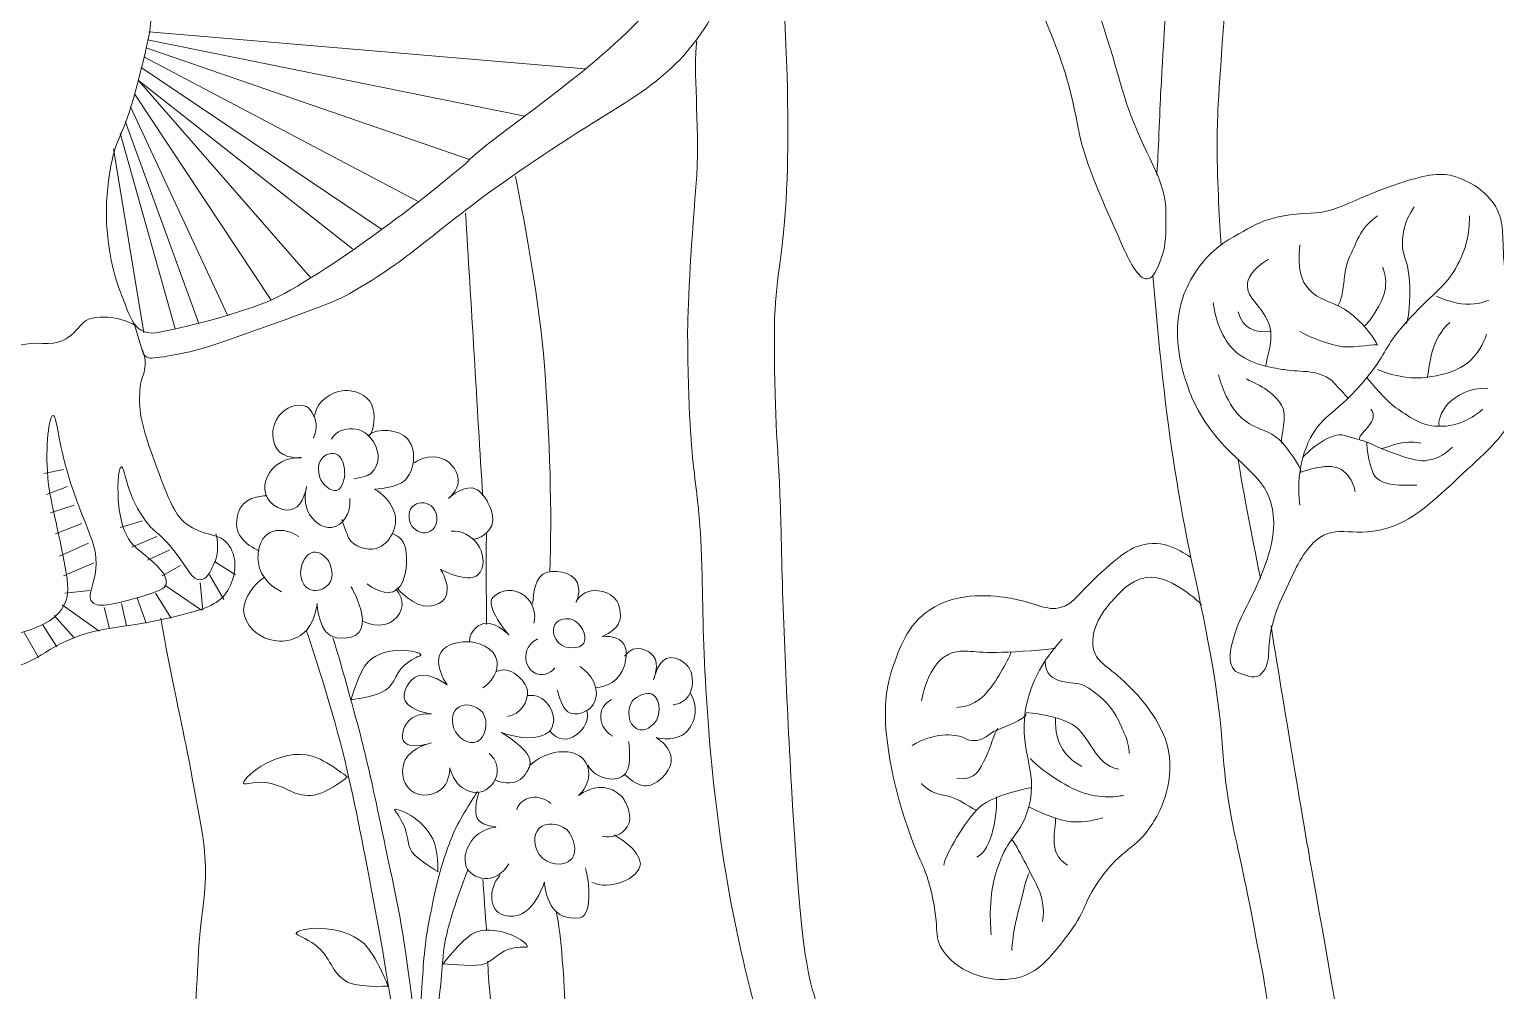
# Model space of a CAD drawing. Extents: x 26 to 586, y 226 to 583.
# Drawn here: x 403.9 to 515.5, y 298.8 to 372 of the extents above; entities that cross this region are included whole.
import ezdxf

# ---------------------------------------------------------------- set-up
doc = ezdxf.new("R2010")
doc.units = 0
doc.header["$MEASUREMENT"] = 0
doc.layers.add('Layer 1', color=7, linetype='Continuous')

msp = doc.modelspace()

# ---------------------------------------------------------------- linework, layer by layer
at = {"layer": 'Layer 1', "color": 7, "lineweight": 18, "true_color": 0xffffff}
for points in [[(446.22, 368.99), (413.02, 371.79)], [(412.82, 370.59), (437.42, 362.09)], [(412.92, 371.19), (441.62, 365.39)], [(412.62, 369.89), (433.52, 358.89)], [(412.42, 369.09), (430.72, 356.79)], [(428.52, 355.29), (412.22, 368.09), (425.32, 353.09)], [(411.62, 366.09), (419.02, 350.19)], [(411.92, 367.09), (422.32, 351.39)], [(416.82, 349.59), (411.22, 364.99)], [(410.82, 364.09), (415.02, 349.19)], [(410.32, 362.89), (412.62, 348.89)], [(405.02, 338.19), (406.52, 338.49)], [(405.22, 336.59), (406.82, 337.19)], [(405.52, 335.19), (407.32, 335.79)], [(405.92, 333.59), (407.92, 334.39)], [(410.82, 334.09), (412.52, 334.59)], [(406.22, 331.89), (408.42, 332.89)], [(411.72, 332.59), (413.62, 333.39)], [(412.92, 331.59), (414.62, 332.39)], [(418.02, 331.49), (419.62, 330.49)], [(406.52, 330.39), (408.82, 331.39)], [(414.02, 330.39), (415.42, 331.19)], [(417.62, 330.49), (418.72, 328.59)], [(406.62, 329.09), (408.52, 329.29)], [(414.22, 329.69), (417.02, 327.79)], [(416.92, 329.89), (417.12, 327.79)], [(406.42, 328.19), (409.22, 326.19)], [(411.32, 326.59), (410.92, 328.29)], [(412.12, 328.69), (412.82, 326.79)], [(413.52, 329.09), (414.72, 327.19)], [(405.82, 327.39), (407.32, 325.69)], [(410.02, 326.39), (409.62, 327.99)], [(403.52, 326.09), (404.62, 324.19)], [(404.92, 326.69), (406.02, 324.99)]]:
    msp.add_lwpolyline(points, dxfattribs=at)
for points, knots in [([(397.02, 345.79), (397.02, 345.79), (397.82, 347.79), (397.82, 347.79), (397.92, 348.09), (399.82, 347.89), (400.32, 347.69), (402.22, 346.99), (402.22, 348.19), (404.92, 348.09), (407.42, 347.89), (407.52, 349.79), (408.62, 349.99), (410.42, 350.39), (411.92, 349.49), (411.92, 349.49), (411.92, 349.49), (412.52, 347.49), (412.52, 347.49), (412.62, 347.09), (413.02, 346.89), (413.42, 346.99), (414.52, 347.09), (416.52, 347.49), (417.72, 347.89), (424.02, 350.09), (427.12, 351.19), (428.32, 351.89), (433.32, 354.79), (434.02, 356.09), (439.92, 360.29), (448.72, 366.59), (451.92, 366.99), (455.32, 372.09), (456.42, 373.79), (457.82, 375.89), (458.22, 378.99), (458.42, 380.49), (458.62, 383.59), (454.72, 391.69), (451.82, 397.69), (450.42, 400.59), (447.62, 403.49), (445.62, 405.59), (444.12, 406.49), (432.92, 412.19), (420.02, 418.79), (420.92, 418.09), (416.92, 420.29), (407.62, 425.29), (407.02, 426.29), (402.22, 427.99), (396.52, 429.99), (392.22, 431.59), (387.22, 430.29), (382.62, 429.09), (382.52, 426.89), (376.02, 424.29), (370.22, 421.99), (369.02, 423.29), (365.22, 421.59), (358.22, 418.49), (355.02, 411.19), (352.52, 405.39), (348.72, 396.49), (351.22, 395.39), (347.12, 385.09), (343.82, 376.69), (341.52, 375.89), (340.92, 369.89), (340.72, 367.69), (339.72, 359.39), (344.82, 354.09), (347.42, 351.39), (351.32, 350.59), (358.92, 348.89), (365.02, 347.59), (363.92, 348.49), (373.92, 346.79), (373.92, 346.79), (383.12, 345.29), (391.32, 344.89), (393.12, 344.79), (395.32, 345.09), (396.22, 345.39), (396.62, 345.29), (396.92, 345.59), (397.02, 345.79)], [0, 0, 0, 0, 1, 1, 1, 2, 2, 2, 3, 3, 3, 4, 4, 4, 5, 5, 5, 6, 6, 6, 7, 7, 7, 8, 8, 8, 9, 9, 9, 10, 10, 10, 11, 11, 11, 12, 12, 12, 13, 13, 13, 14, 14, 14, 15, 15, 15, 16, 16, 16, 17, 17, 17, 18, 18, 18, 19, 19, 19, 20, 20, 20, 21, 21, 21, 22, 22, 22, 23, 23, 23, 24, 24, 24, 25, 25, 25, 26, 26, 26, 27, 27, 27, 28, 28, 28, 29, 29, 29, 29]), ([(460.92, 399.59), (461.52, 390.49), (461.02, 381.09), (461.32, 374.89), (461.72, 366.79), (461.72, 363.39), (461.52, 358.99), (461.12, 353.29), (460.62, 352.89), (460.62, 348.59), (460.62, 341.39), (460.92, 340.99), (461.12, 334.39), (461.22, 328.49), (461.52, 321.59), (461.92, 314.39), (462.52, 303.79), (463.02, 300.39), (463.62, 298.59), (464.62, 295.19), (465.72, 291.09), (466.72, 288.59)], [0, 0, 0, 0, 1, 1, 1, 2, 2, 2, 3, 3, 3, 4, 4, 4, 5, 5, 5, 6, 6, 6, 7, 7, 7, 7]), ([(476.82, 393.59), (477.32, 388.99), (478.02, 384.19), (478.62, 381.59), (480.82, 371.39), (482.22, 372.49), (483.72, 364.59), (484.22, 361.99), (485.22, 359.79), (487.12, 355.49), (487.52, 354.59), (488.32, 352.89), (489.02, 352.99), (489.52, 353.09), (489.72, 353.69), (490.12, 354.69), (490.32, 355.29), (490.42, 355.99), (490.42, 357.49), (490.52, 360.29), (489.42, 361.29), (487.92, 364.99), (487.12, 366.89), (486.22, 370.99), (484.62, 375.19)], [0, 0, 0, 0, 1, 1, 1, 2, 2, 2, 3, 3, 3, 4, 4, 4, 5, 5, 5, 6, 6, 6, 7, 7, 7, 8, 8, 8, 8]), ([(397.42, 356.49), (397.52, 359.89), (395.62, 359.39), (393.72, 366.39), (392.52, 370.69), (393.02, 372.09), (393.62, 372.99), (394.42, 374.09), (395.72, 374.59), (397.42, 375.19), (399.42, 375.99), (399.92, 375.69), (401.92, 376.19), (405.82, 377.29), (406.22, 379.09), (408.32, 378.99), (410.22, 378.79), (411.92, 377.19), (412.62, 375.79), (413.72, 373.69), (413.12, 371.59), (412.02, 367.39), (411.02, 363.59), (410.62, 364.09), (410.12, 361.59), (409.12, 356.39), (410.62, 352.59), (410.92, 351.79), (411.22, 351.09), (411.42, 350.39), (411.72, 349.89), (412.02, 349.19), (412.72, 348.79), (413.52, 348.89), (415.12, 349.19), (418.02, 349.79), (421.62, 351.09), (425.62, 352.59), (434.82, 359.79), (435.32, 360.29), (436.42, 361.19), (437.22, 361.79), (437.42, 362.09), (439.02, 363.49), (440.72, 364.69), (442.82, 366.29), (446.12, 368.79), (448.32, 370.59), (450.72, 373.09), (453.42, 375.89), (455.12, 377.79), (454.72, 379.69), (454.62, 380.29), (454.22, 381.19), (451.62, 382.79), (447.82, 385.19), (444.22, 386.09), (443.42, 386.29), (437.52, 387.69), (432.72, 388.89), (426.62, 387.79), (421.42, 386.89), (421.82, 385.49), (416.72, 384.89), (412.02, 384.39), (410.32, 385.39), (405.92, 384.49), (402.92, 383.89), (401.72, 382.99), (398.22, 381.39), (391.62, 378.39), (386.22, 377.09), (382.12, 376.09), (371.72, 373.59), (372.32, 375.99), (366.22, 373.69), (366.22, 373.69), (358.62, 370.79), (350.72, 359.99), (350.02, 358.99), (348.92, 357.29), (349.42, 355.79), (349.82, 354.49), (351.12, 353.99), (352.52, 353.39), (355.72, 351.99), (358.92, 351.99), (365.32, 352.09), (365.42, 352.09), (365.62, 352.09), (365.92, 352.09), (368.42, 351.99), (370.22, 351.49), (370.72, 351.29), (373.42, 350.49), (374.92, 350.89), (381.02, 349.59), (386.22, 348.49), (388.32, 347.69), (391.32, 347.39), (394.12, 347.19), (397.02, 346.59), (397.82, 347.59), (398.52, 348.59), (397.32, 354.89), (397.42, 356.49)], [0, 0, 0, 0, 1, 1, 1, 2, 2, 2, 3, 3, 3, 4, 4, 4, 5, 5, 5, 6, 6, 6, 7, 7, 7, 8, 8, 8, 9, 9, 9, 10, 10, 10, 11, 11, 11, 12, 12, 12, 13, 13, 13, 14, 14, 14, 15, 15, 15, 16, 16, 16, 17, 17, 17, 18, 18, 18, 19, 19, 19, 20, 20, 20, 21, 21, 21, 22, 22, 22, 23, 23, 23, 24, 24, 24, 25, 25, 25, 26, 26, 26, 27, 27, 27, 28, 28, 28, 29, 29, 29, 30, 30, 30, 31, 31, 31, 32, 32, 32, 33, 33, 33, 34, 34, 34, 35, 35, 35, 35]), ([(496.12, 387.99), (495.72, 386.69), (496.02, 383.79), (495.52, 381.29), (495.22, 379.39), (495.12, 378.39), (494.82, 372.49), (494.32, 365.49), (494.32, 364.89), (494.32, 363.09), (494.32, 360.19), (494.52, 357.19), (494.62, 355.59)], [0, 0, 0, 0, 1, 1, 1, 2, 2, 2, 3, 3, 3, 4, 4, 4, 4]), ([(491.42, 381.19), (490.62, 378.79), (490.82, 376.19), (490.62, 374.79), (490.32, 372.99), (490.32, 371.99), (490.02, 367.09), (489.92, 365.09), (489.82, 361.89), (489.72, 360.89)], [0, 0, 0, 0, 1, 1, 1, 2, 2, 2, 3, 3, 3, 3]), ([(454.72, 371.09), (454.42, 368.89), (454.92, 364.89), (454.72, 360.89), (454.32, 355.99), (454.02, 351.29), (454.02, 348.99), (454.12, 336.49), (454.92, 338.79), (455.12, 330.39), (455.22, 324.59), (455.42, 317.09), (456.92, 307.79), (458.22, 299.89), (460.62, 291.99), (462.22, 286.99)], [0, 0, 0, 0, 1, 1, 1, 2, 2, 2, 3, 3, 3, 4, 4, 4, 5, 5, 5, 5]), ([(443.52, 330.69), (443.72, 335.09), (443.52, 340.99), (443.12, 346.39), (442.72, 351.29), (441.72, 356.79), (440.92, 360.79)], [0, 0, 0, 0, 1, 1, 1, 2, 2, 2, 2]), ([(498.62, 334.79), (498.72, 332.79), (497.82, 330.89), (497.62, 330.29), (496.52, 327.79), (495.92, 327.19), (495.42, 325.09), (495.32, 324.89), (495.02, 323.29), (496.02, 322.99), (496.62, 322.79), (497.32, 322.49), (497.72, 322.99), (498.52, 323.89), (498.02, 324.79), (498.52, 326.69), (498.72, 327.49), (498.92, 327.99), (499.42, 329.09), (500.32, 331.09), (500.92, 332.29), (501.82, 333.09), (503.52, 334.49), (504.72, 333.09), (507.72, 334.19), (509.32, 334.79), (510.62, 335.89), (513.02, 338.19), (515.02, 339.99), (516.02, 340.99), (516.52, 341.99), (517.62, 344.19), (517.32, 346.39), (516.92, 349.79), (516.62, 352.29), (516.32, 352.19), (516.12, 354.69), (516.02, 356.69), (516.12, 357.39), (515.52, 358.49), (514.52, 360.19), (512.62, 360.69), (512.42, 360.79), (511.42, 361.09), (510.42, 360.99), (508.22, 360.29), (504.12, 358.89), (503.62, 358.09), (501.42, 357.99), (498.22, 357.89), (497.32, 357.19), (495.22, 355.99), (493.02, 354.69), (492.12, 352.59), (491.82, 351.89), (490.52, 348.39), (492.02, 344.99), (492.42, 343.89), (494.72, 338.89), (498.42, 338.59), (498.62, 334.79)], [0, 0, 0, 0, 1, 1, 1, 2, 2, 2, 3, 3, 3, 4, 4, 4, 5, 5, 5, 6, 6, 6, 7, 7, 7, 8, 8, 8, 9, 9, 9, 10, 10, 10, 11, 11, 11, 12, 12, 12, 13, 13, 13, 14, 14, 14, 15, 15, 15, 16, 16, 16, 17, 17, 17, 18, 18, 18, 19, 19, 19, 20, 20, 20, 20]), ([(509.32, 358.49), (508.52, 357.29), (508.42, 356.39), (508.42, 355.69), (508.42, 354.79), (508.82, 354.29), (508.92, 353.29), (509.02, 352.19), (509.02, 350.19), (508.72, 349.59)], [0, 0, 0, 0, 1, 1, 1, 2, 2, 2, 3, 3, 3, 3]), ([(513.52, 357.79), (513.52, 356.89), (513.42, 355.49), (512.62, 354.09), (511.72, 352.29), (510.62, 351.89), (508.62, 349.59), (506.92, 347.69), (507.42, 347.59), (505.72, 345.49), (503.42, 342.69), (502.32, 342.69), (501.42, 340.89), (500.92, 339.89), (500.32, 338.29), (500.62, 335.79)], [0, 0, 0, 0, 1, 1, 1, 2, 2, 2, 3, 3, 3, 4, 4, 4, 5, 5, 5, 5]), ([(506.52, 357.79), (505.12, 356.79), (504.92, 355.69), (504.32, 354.49), (503.92, 353.59), (504.02, 351.69), (503.52, 350.99)], [0, 0, 0, 0, 1, 1, 1, 2, 2, 2, 2]), ([(500.62, 355.59), (500.42, 353.79), (500.72, 352.79), (501.32, 352.19), (502.02, 351.39), (502.82, 351.39), (504.02, 350.69), (504.92, 350.09), (505.82, 349.19), (506.52, 347.99)], [0, 0, 0, 0, 1, 1, 1, 2, 2, 2, 3, 3, 3, 3]), ([(498.22, 354.49), (496.92, 353.69), (496.62, 352.99), (496.62, 352.49), (496.62, 351.49), (497.62, 351.09), (498.22, 349.69), (498.72, 348.59), (498.12, 347.09), (498.02, 346.39)], [0, 0, 0, 0, 1, 1, 1, 2, 2, 2, 3, 3, 3, 3]), ([(505.52, 349.39), (505.72, 349.49), (507.02, 351.19), (507.12, 352.29), (507.22, 352.99), (507.02, 353.59), (506.92, 353.89)], [0, 0, 0, 0, 1, 1, 1, 2, 2, 2, 2]), ([(498.92, 280.69), (498.82, 283.39), (499.02, 285.59), (498.92, 287.29), (498.62, 293.69), (498.42, 295.49), (498.32, 296.59), (498.12, 298.29), (497.92, 299.59), (497.42, 302.09), (496.62, 306.39), (496.12, 308.69), (495.62, 310.89), (494.52, 316.09), (495.02, 316.99), (494.02, 323.29), (492.92, 329.49), (492.12, 332.09), (491.22, 337.79), (490.62, 341.19), (489.92, 347.19), (489.42, 353.29)], [0, 0, 0, 0, 1, 1, 1, 2, 2, 2, 3, 3, 3, 4, 4, 4, 5, 5, 5, 6, 6, 6, 7, 7, 7, 7]), ([(511.02, 351.69), (511.32, 351.49), (512.32, 351.19), (512.92, 351.09), (513.82, 350.99), (514.62, 351.19), (515.02, 351.39)], [0, 0, 0, 0, 1, 1, 1, 2, 2, 2, 2]), ([(494.02, 351.19), (494.32, 348.79), (495.42, 347.69), (495.92, 347.29), (497.12, 346.39), (498.82, 346.19), (499.42, 346.09), (500.82, 345.89), (501.92, 346.09), (503.02, 345.29), (503.32, 344.99), (504.12, 344.09), (504.32, 343.89)], [0, 0, 0, 0, 1, 1, 1, 2, 2, 2, 3, 3, 3, 4, 4, 4, 4]), ([(500.62, 348.99), (501.32, 348.59), (502.32, 348.19), (503.52, 347.89), (504.42, 347.69), (505.92, 347.99), (506.52, 347.99)], [0, 0, 0, 0, 1, 1, 1, 2, 2, 2, 2]), ([(506.52, 346.09), (507.92, 345.49), (509.52, 345.39), (510.22, 345.49), (511.32, 345.69), (512.22, 345.79), (513.22, 346.49), (514.22, 347.19), (514.62, 348.19), (514.82, 348.79)], [0, 0, 0, 0, 1, 1, 1, 2, 2, 2, 3, 3, 3, 3]), ([(396.62, 345.39), (397.22, 342.89), (396.42, 341.39), (396.02, 338.99), (395.42, 335.39), (395.02, 334.99), (394.92, 332.99), (394.82, 330.99), (394.72, 327.89), (396.92, 325.59), (398.92, 323.49), (401.72, 323.49), (402.02, 323.49), (404.62, 323.49), (404.72, 324.99), (408.52, 326.09), (410.82, 326.69), (411.32, 326.39), (415.32, 327.39), (417.42, 327.89), (418.42, 328.29), (419.02, 329.29), (419.62, 330.29), (419.82, 331.69), (419.12, 332.69), (418.42, 333.79), (417.22, 333.29), (415.82, 334.39), (414.92, 335.09), (414.42, 336.49), (413.42, 339.19), (412.72, 341.19), (412.22, 342.49), (412.32, 344.29), (412.32, 345.69), (413.12, 346.09), (412.52, 347.59)], [0, 0, 0, 0, 1, 1, 1, 2, 2, 2, 3, 3, 3, 4, 4, 4, 5, 5, 5, 6, 6, 6, 7, 7, 7, 8, 8, 8, 9, 9, 9, 10, 10, 10, 11, 11, 11, 12, 12, 12, 12]), ([(494.42, 345.69), (495.12, 343.19), (496.22, 342.19), (497.12, 341.79), (497.72, 341.49), (498.62, 341.29), (499.32, 340.49), (499.82, 339.89), (500.62, 338.79), (500.72, 338.29)], [0, 0, 0, 0, 1, 1, 1, 2, 2, 2, 3, 3, 3, 3]), ([(499.22, 340.49), (499.12, 340.99), (499.72, 342.59), (499.22, 343.39), (498.42, 344.69), (497.02, 345.09), (496.52, 345.39)], [0, 0, 0, 0, 1, 1, 1, 2, 2, 2, 2]), ([(505.72, 345.49), (506.02, 345.09), (507.22, 343.69), (507.92, 343.19), (508.82, 342.59), (509.82, 341.79), (511.12, 341.79), (512.82, 341.69), (514.12, 342.69), (514.52, 343.09)], [0, 0, 0, 0, 1, 1, 1, 2, 2, 2, 3, 3, 3, 3]), ([(429.82, 341.09), (430.32, 341.79), (430.22, 343.19), (429.82, 343.69), (429.32, 344.39), (428.22, 344.59), (427.72, 344.49), (427.02, 344.39), (425.82, 343.79), (425.62, 342.59)], [0, 0, 0, 0, 1, 1, 1, 2, 2, 2, 3, 3, 3, 3]), ([(425.52, 340.89), (425.62, 340.99), (425.92, 341.79), (425.62, 342.49), (425.52, 342.59), (425.42, 342.99), (425.02, 343.29), (424.32, 343.59), (423.42, 343.19), (422.92, 342.59), (422.22, 341.69), (422.32, 340.39), (423.02, 339.79), (423.62, 339.29), (424.62, 339.39), (424.62, 339.39), (424.62, 339.39), (423.62, 339.49), (422.82, 338.89), (422.22, 338.49), (421.62, 337.59), (421.92, 336.59), (422.22, 335.69), (423.32, 335.19), (424.02, 335.49), (424.82, 335.79), (425.02, 337.19), (425.02, 337.19), (425.02, 337.19), (424.72, 336.19), (425.12, 335.29), (425.42, 334.69), (426.12, 333.99), (426.92, 334.09), (427.72, 334.19), (428.42, 335.09), (428.32, 336.29)], [0, 0, 0, 0, 1, 1, 1, 2, 2, 2, 3, 3, 3, 4, 4, 4, 5, 5, 5, 6, 6, 6, 7, 7, 7, 8, 8, 8, 9, 9, 9, 10, 10, 10, 11, 11, 11, 12, 12, 12, 12]), ([(395.32, 328.59), (395.52, 328.49), (396.42, 328.39), (396.82, 328.49), (397.42, 328.69), (397.72, 329.49), (398.12, 330.69), (398.62, 332.29), (398.72, 333.09), (398.92, 333.79), (399.42, 335.89), (400.62, 337.59), (400.82, 337.49), (401.12, 337.39), (400.22, 332.39), (400.42, 330.69), (400.62, 328.39), (399.72, 326.39), (400.42, 325.89), (401.42, 325.09), (401.82, 325.59), (403.32, 326.09), (404.62, 326.49), (406.02, 326.99), (406.62, 328.29), (406.92, 328.99), (406.92, 329.59), (406.62, 331.19), (405.92, 334.99), (405.52, 335.89), (405.32, 337.89), (405.12, 340.29), (405.42, 342.59), (405.72, 342.59), (406.02, 342.59), (406.02, 341.09), (406.82, 338.29), (408.12, 333.79), (409.32, 332.89), (408.92, 330.49), (408.72, 329.49), (408.32, 328.79), (408.72, 328.39), (409.22, 327.89), (410.52, 328.29), (412.32, 328.79), (413.62, 329.19), (414.32, 329.39), (414.32, 329.79), (414.42, 330.49), (413.82, 331.09), (412.22, 332.39), (411.22, 333.19), (410.92, 334.29), (410.72, 335.69), (410.62, 336.89), (410.62, 338.59), (410.92, 338.69), (411.22, 338.69), (411.22, 336.79), (412.62, 334.79), (413.42, 333.59), (413.72, 333.89), (415.02, 332.19), (416.02, 330.89), (416.32, 330.09), (416.92, 330.09), (417.42, 330.09), (417.72, 330.79), (417.92, 331.19), (418.42, 332.19), (418.22, 333.19), (418.12, 333.59)], [0, 0, 0, 0, 1, 1, 1, 2, 2, 2, 3, 3, 3, 4, 4, 4, 5, 5, 5, 6, 6, 6, 7, 7, 7, 8, 8, 8, 9, 9, 9, 10, 10, 10, 11, 11, 11, 12, 12, 12, 13, 13, 13, 14, 14, 14, 15, 15, 15, 16, 16, 16, 17, 17, 17, 18, 18, 18, 19, 19, 19, 20, 20, 20, 21, 21, 21, 22, 22, 22, 23, 23, 23, 24, 24, 24, 24]), ([(428.62, 337.79), (429.32, 337.89), (429.82, 338.09), (429.92, 338.19), (430.62, 338.89), (430.62, 339.69), (430.12, 340.59), (429.82, 341.09), (429.22, 341.59), (428.52, 341.59), (427.92, 341.59), (427.32, 341.49), (426.92, 340.79)], [0, 0, 0, 0, 1, 1, 1, 2, 2, 2, 3, 3, 3, 4, 4, 4, 4]), ([(427.72, 334.69), (427.72, 334.49), (428.12, 333.59), (428.22, 333.29), (428.62, 332.59), (429.62, 332.29), (430.32, 332.49), (431.42, 332.79), (432.02, 334.29), (431.72, 335.19), (431.42, 336.29), (430.22, 336.99), (430.22, 336.99), (430.22, 336.99), (431.92, 337.09), (432.52, 337.69), (433.12, 338.29), (433.52, 339.79), (432.72, 340.79), (432.12, 341.59), (430.32, 341.69), (429.72, 341.09)], [0, 0, 0, 0, 1, 1, 1, 2, 2, 2, 3, 3, 3, 4, 4, 4, 5, 5, 5, 6, 6, 6, 7, 7, 7, 7]), ([(512.22, 340.19), (511.82, 339.79), (511.22, 339.29), (510.32, 339.19), (510.02, 339.09), (509.32, 339.09), (506.82, 340.09), (505.02, 340.89), (505.62, 340.59), (504.02, 341.09), (503.02, 341.39), (501.32, 339.99), (500.82, 339.39)], [0, 0, 0, 0, 1, 1, 1, 2, 2, 2, 3, 3, 3, 4, 4, 4, 4]), ([(505.72, 340.59), (505.62, 340.29), (506.02, 338.29), (506.32, 337.99), (507.12, 336.99), (509.32, 337.39), (509.52, 337.29)], [0, 0, 0, 0, 1, 1, 1, 2, 2, 2, 2]), ([(427.22, 339.69), (426.82, 339.79), (426.42, 339.59), (426.22, 339.39), (425.72, 338.89), (426.02, 337.99), (426.02, 337.89), (426.22, 337.39), (426.82, 336.79), (427.32, 336.89), (427.82, 337.09), (427.92, 337.99), (427.92, 338.09), (427.92, 338.59), (427.82, 339.49), (427.22, 339.69)], [0, 0, 0, 0, 1, 1, 1, 2, 2, 2, 3, 3, 3, 4, 4, 4, 5, 5, 5, 5]), ([(437.72, 333.19), (437.82, 333.19), (438.42, 333.29), (438.92, 333.89), (439.62, 334.79), (438.72, 336.09), (438.72, 336.19), (438.52, 336.39), (438.22, 336.99), (437.62, 337.09), (436.72, 337.19), (435.82, 336.29), (435.82, 336.29), (435.82, 336.29), (436.32, 336.69), (436.52, 337.29), (436.72, 337.89), (436.32, 338.79), (435.62, 339.19), (434.82, 339.69), (433.62, 339.39), (433.22, 338.99)], [0, 0, 0, 0, 1, 1, 1, 2, 2, 2, 3, 3, 3, 4, 4, 4, 5, 5, 5, 6, 6, 6, 7, 7, 7, 7]), ([(504.82, 336.79), (504.82, 336.99), (504.62, 337.79), (503.92, 338.39), (502.92, 339.19), (500.82, 338.29), (500.62, 338.29)], [0, 0, 0, 0, 1, 1, 1, 2, 2, 2, 2]), ([(422.02, 336.49), (421.32, 336.49), (420.12, 336.29), (419.82, 335.19), (419.32, 333.49), (420.42, 332.79), (421.42, 332.29)], [0, 0, 0, 0, 1, 1, 1, 2, 2, 2, 2]), ([(434.62, 335.59), (434.32, 335.99), (433.62, 336.09), (433.22, 335.79), (432.72, 335.49), (432.72, 334.69), (433.02, 334.19), (433.32, 333.79), (434.02, 333.49), (434.42, 333.79), (435.02, 334.09), (435.12, 335.09), (434.62, 335.59)], [0, 0, 0, 0, 1, 1, 1, 2, 2, 2, 3, 3, 3, 4, 4, 4, 4]), ([(424.42, 333.39), (423.72, 333.89), (422.82, 333.99), (422.22, 333.69), (421.32, 333.19), (421.32, 331.99), (421.32, 331.79), (421.32, 330.69), (422.02, 329.69), (423.12, 329.19)], [0, 0, 0, 0, 1, 1, 1, 2, 2, 2, 3, 3, 3, 3]), ([(431.92, 329.49), (431.92, 329.39), (433.22, 327.99), (434.32, 328.09), (436.82, 328.39), (435.22, 330.89), (435.22, 330.89), (435.22, 330.89), (437.62, 329.59), (438.22, 330.69), (439.02, 331.99), (437.62, 333.99), (436.02, 333.79)], [0, 0, 0, 0, 1, 1, 1, 2, 2, 2, 3, 3, 3, 4, 4, 4, 4]), ([(429.62, 329.79), (429.62, 329.79), (430.72, 328.89), (431.62, 329.19), (432.52, 329.59), (432.62, 330.99), (432.62, 331.49), (432.62, 332.29), (432.62, 333.19), (431.62, 333.59)], [0, 0, 0, 0, 1, 1, 1, 2, 2, 2, 3, 3, 3, 3]), ([(492.32, 331.79), (491.72, 332.19), (490.22, 333.29), (488.42, 332.69), (488.02, 332.59), (487.42, 332.39), (485.52, 330.69), (483.52, 328.79), (483.52, 328.49), (482.72, 328.09), (481.42, 327.59), (480.82, 328.29), (478.62, 328.69), (477.42, 328.89), (474.62, 329.29), (472.42, 327.79), (470.72, 326.69), (470.12, 324.79), (469.62, 323.39), (468.72, 320.69), (469.12, 318.29), (469.42, 316.39), (469.72, 314.59), (470.12, 313.19), (470.72, 311.39), (471.62, 308.69), (471.92, 308.69), (472.42, 306.89), (473.32, 303.69), (472.62, 302.99), (473.52, 301.79), (474.72, 300.09), (477.32, 299.29), (479.42, 299.89), (480.92, 300.39), (481.72, 301.49), (483.12, 303.29), (484.42, 305.09), (484.12, 305.49), (485.32, 307.19), (487.12, 309.79), (488.12, 309.49), (489.42, 311.59), (489.82, 312.19), (491.12, 314.49), (490.62, 317.09), (490.12, 319.49), (488.32, 321.29), (487.52, 322.09), (486.02, 323.59), (485.22, 323.69), (484.92, 324.79), (484.52, 326.59), (486.12, 328.29), (486.52, 328.69), (487.12, 329.39), (488.02, 330.29), (489.32, 330.29), (490.92, 330.29), (493.02, 328.39), (493.12, 328.19)], [0, 0, 0, 0, 1, 1, 1, 2, 2, 2, 3, 3, 3, 4, 4, 4, 5, 5, 5, 6, 6, 6, 7, 7, 7, 8, 8, 8, 9, 9, 9, 10, 10, 10, 11, 11, 11, 12, 12, 12, 13, 13, 13, 14, 14, 14, 15, 15, 15, 16, 16, 16, 17, 17, 17, 18, 18, 18, 19, 19, 19, 20, 20, 20, 20]), ([(426.72, 331.49), (426.52, 331.79), (426.02, 332.29), (425.52, 332.19), (425.02, 332.09), (424.82, 331.59), (424.72, 331.39), (424.42, 330.79), (424.52, 329.69), (425.22, 329.39), (425.62, 329.19), (426.22, 329.29), (426.52, 329.59), (427.12, 329.99), (427.02, 330.89), (426.72, 331.49)], [0, 0, 0, 0, 1, 1, 1, 2, 2, 2, 3, 3, 3, 4, 4, 4, 5, 5, 5, 5]), ([(447.02, 321.89), (447.82, 321.99), (448.82, 322.29), (449.22, 323.59), (449.32, 324.09), (449.52, 324.89), (449.02, 325.39), (448.52, 325.89), (447.52, 325.79), (447.52, 325.79), (447.52, 325.79), (448.32, 326.09), (448.72, 326.69), (449.02, 327.19), (448.92, 327.99), (448.62, 328.49), (448.12, 329.29), (447.02, 329.39), (446.42, 329.19), (445.82, 328.99), (445.52, 328.39), (445.52, 328.39), (445.52, 328.39), (445.82, 328.99), (445.72, 329.49), (445.62, 330.59), (444.22, 330.89), (443.32, 330.69), (442.32, 330.39), (442.32, 328.99), (442.22, 328.29)], [0, 0, 0, 0, 1, 1, 1, 2, 2, 2, 3, 3, 3, 4, 4, 4, 5, 5, 5, 6, 6, 6, 7, 7, 7, 8, 8, 8, 9, 9, 9, 10, 10, 10, 10]), ([(421.82, 330.29), (421.02, 329.79), (420.22, 328.69), (420.22, 327.79), (420.32, 326.59), (421.32, 325.79), (422.12, 325.59), (423.22, 325.19), (424.52, 325.59), (425.12, 326.39), (425.72, 327.19), (425.82, 328.29), (425.82, 328.29), (425.82, 328.29), (425.92, 325.79), (427.32, 325.69), (430.92, 325.29), (428.42, 329.49), (428.42, 329.59)], [0, 0, 0, 0, 1, 1, 1, 2, 2, 2, 3, 3, 3, 4, 4, 4, 5, 5, 5, 6, 6, 6, 6]), ([(429.22, 326.99), (430.02, 326.59), (430.92, 326.49), (431.62, 326.99), (432.42, 327.69), (432.52, 328.59), (431.82, 329.39)], [0, 0, 0, 0, 1, 1, 1, 2, 2, 2, 2]), ([(442.32, 326.79), (442.52, 327.59), (442.22, 328.39), (441.62, 328.89), (440.82, 329.49), (439.82, 329.39), (439.22, 328.79), (438.52, 328.09), (440.42, 325.89), (440.42, 325.89), (440.42, 325.89), (439.62, 326.79), (438.72, 326.79), (438.22, 326.79), (437.42, 326.29), (437.42, 325.39)], [0, 0, 0, 0, 1, 1, 1, 2, 2, 2, 3, 3, 3, 4, 4, 4, 5, 5, 5, 5]), ([(398.92, 324.19), (398.42, 321.89), (397.42, 317.29), (397.52, 312.79), (397.62, 307.19), (398.72, 304.79), (398.82, 299.19), (398.92, 295.79), (398.42, 295.49), (397.52, 287.99), (395.82, 274.19), (397.02, 273.99), (395.32, 267.29), (394.02, 262.19), (393.32, 262.09), (391.32, 254.19), (391.32, 254.19), (390.22, 249.89), (389.52, 242.99), (389.02, 238.09), (389.22, 236.59), (390.12, 235.19), (392.02, 232.19), (395.82, 231.59), (396.72, 231.49), (400.22, 230.89), (400.72, 232.49), (405.22, 232.39), (409.02, 232.29), (409.42, 231.19), (413.12, 231.39), (415.02, 231.49), (417.12, 231.59), (419.12, 232.99), (419.22, 233.09), (422.72, 235.49), (423.12, 239.59), (423.32, 241.69), (422.52, 242.69), (421.42, 246.09), (421.02, 247.39), (420.42, 250.09), (419.42, 255.39), (418.02, 262.69), (417.32, 266.39), (417.32, 267.39), (417.12, 270.89), (417.42, 275.99), (418.22, 281.09), (418.52, 282.79), (418.72, 283.99), (418.62, 285.79), (418.42, 289.19), (417.12, 290.09), (416.62, 293.69), (416.42, 295.09), (416.52, 296.79), (416.72, 300.29), (416.92, 304.99), (417.32, 305.29), (417.32, 307.89), (417.32, 310.09), (417.02, 311.09), (416.02, 316.59), (415.62, 318.69), (414.62, 323.09), (413.92, 327.19)], [0, 0, 0, 0, 1, 1, 1, 2, 2, 2, 3, 3, 3, 4, 4, 4, 5, 5, 5, 6, 6, 6, 7, 7, 7, 8, 8, 8, 9, 9, 9, 10, 10, 10, 11, 11, 11, 12, 12, 12, 13, 13, 13, 14, 14, 14, 15, 15, 15, 16, 16, 16, 17, 17, 17, 18, 18, 18, 19, 19, 19, 20, 20, 20, 21, 21, 21, 22, 22, 22, 22]), ([(445.22, 327.09), (444.82, 327.19), (444.22, 327.19), (443.92, 326.69), (443.62, 326.19), (443.92, 325.59), (444.22, 325.29), (444.72, 324.79), (445.82, 324.79), (446.12, 325.29), (446.42, 325.89), (445.92, 326.79), (445.22, 327.09)], [0, 0, 0, 0, 1, 1, 1, 2, 2, 2, 3, 3, 3, 4, 4, 4, 4]), ([(432.82, 285.39), (432.72, 286.79), (432.42, 289.69), (432.22, 292.09), (431.72, 296.49), (431.22, 299.59), (430.32, 304.59), (429.32, 309.89), (428.82, 312.59), (427.92, 316.39), (427.02, 320.09), (425.72, 324.09), (425.02, 326.19)], [0, 0, 0, 0, 1, 1, 1, 2, 2, 2, 3, 3, 3, 4, 4, 4, 4]), ([(503.62, 276.69), (503.62, 277.29), (503.52, 278.39), (503.52, 279.49), (503.52, 291.19), (503.62, 292.59), (503.52, 295.09), (503.42, 297.69), (503.22, 298.39), (501.52, 307.99), (500.82, 311.99), (499.62, 319.19), (498.42, 326.59)], [0, 0, 0, 0, 1, 1, 1, 2, 2, 2, 3, 3, 3, 4, 4, 4, 4]), ([(427.02, 325.69), (427.52, 324.19), (428.32, 321.19), (429.02, 318.69), (429.52, 316.59), (429.92, 315.09), (430.42, 312.59), (431.32, 308.29), (431.82, 306.19), (432.32, 303.29), (433.02, 298.69), (433.32, 295.59), (433.52, 295.69), (433.62, 295.69), (433.62, 296.99), (433.82, 299.49), (433.92, 300.99), (434.02, 302.79), (434.52, 304.99), (435.12, 308.29), (436.02, 310.39), (436.22, 310.89), (436.62, 311.79), (437.72, 313.49), (438.02, 313.99)], [0, 0, 0, 0, 1, 1, 1, 2, 2, 2, 3, 3, 3, 4, 4, 4, 5, 5, 5, 6, 6, 6, 7, 7, 7, 8, 8, 8, 8]), ([(431.02, 321.69), (431.82, 322.19), (431.72, 323.19), (432.82, 323.89), (433.42, 324.29), (433.72, 324.29), (433.72, 324.39), (433.62, 324.69), (431.12, 325.19), (429.72, 323.89), (429.02, 323.19), (428.42, 320.99), (428.42, 320.99), (428.42, 320.99), (430.32, 321.19), (431.02, 321.69)], [0, 0, 0, 0, 1, 1, 1, 2, 2, 2, 3, 3, 3, 4, 4, 4, 5, 5, 5, 5]), ([(438.42, 321.89), (439.22, 322.39), (439.62, 323.19), (439.52, 323.89), (439.32, 324.99), (438.02, 325.39), (437.22, 325.39), (436.42, 325.39), (435.32, 325.09), (435.12, 324.29), (434.82, 323.39), (435.72, 322.09), (435.72, 322.09), (435.72, 322.09), (434.42, 323.09), (433.52, 322.79), (432.82, 322.59), (432.22, 321.49), (432.52, 320.89), (432.92, 320.09), (434.52, 319.89), (434.52, 319.89), (434.52, 319.89), (433.42, 319.99), (432.82, 319.39), (432.32, 318.89), (432.12, 317.99), (432.52, 317.69), (433.02, 317.19), (434.52, 317.69), (434.52, 317.69), (434.52, 317.69), (433.02, 317.39), (432.52, 316.39), (432.22, 315.79), (432.22, 314.69), (432.92, 314.09), (433.72, 313.39), (434.92, 313.79), (435.42, 314.29), (435.92, 314.89), (435.92, 315.79), (435.92, 315.79), (435.92, 315.79), (436.12, 314.89), (436.72, 314.39), (437.12, 314.09), (437.72, 313.79), (438.42, 313.99), (439.12, 314.29), (439.62, 314.99), (439.52, 315.79), (439.42, 316.39), (439.12, 316.69), (438.92, 316.89)], [0, 0, 0, 0, 1, 1, 1, 2, 2, 2, 3, 3, 3, 4, 4, 4, 5, 5, 5, 6, 6, 6, 7, 7, 7, 8, 8, 8, 9, 9, 9, 10, 10, 10, 11, 11, 11, 12, 12, 12, 13, 13, 13, 14, 14, 14, 15, 15, 15, 16, 16, 16, 17, 17, 17, 18, 18, 18, 18]), ([(442.62, 325.59), (442.52, 325.59), (441.82, 325.19), (441.72, 324.49), (441.62, 323.99), (441.82, 323.29), (442.42, 322.99), (442.92, 322.79), (443.52, 322.89), (443.92, 323.39)], [0, 0, 0, 0, 1, 1, 1, 2, 2, 2, 3, 3, 3, 3]), ([(452.92, 320.59), (453.12, 320.59), (454.72, 320.89), (454.32, 322.99), (454.32, 323.09), (453.82, 324.19), (452.72, 324.19), (451.82, 324.19), (451.42, 322.49), (451.42, 322.49), (451.42, 322.49), (451.92, 323.69), (451.42, 324.29), (451.12, 324.69), (450.02, 325.39), (449.22, 324.29)], [0, 0, 0, 0, 1, 1, 1, 2, 2, 2, 3, 3, 3, 4, 4, 4, 5, 5, 5, 5]), ([(482.02, 324.89), (481.42, 324.79), (479.02, 324.59), (477.92, 324.59), (475.72, 324.49), (475.02, 324.89), (474.02, 324.49), (473.32, 324.19), (472.32, 323.39), (471.82, 320.89)], [0, 0, 0, 0, 1, 1, 1, 2, 2, 2, 3, 3, 3, 3]), ([(482.52, 325.59), (480.52, 323.39), (479.92, 321.39), (479.72, 320.09), (479.22, 316.89), (480.92, 315.29), (479.82, 312.29), (479.22, 310.59), (478.42, 310.49), (477.72, 308.49), (476.92, 306.39), (477.02, 304.39), (477.12, 303.09)], [0, 0, 0, 0, 1, 1, 1, 2, 2, 2, 3, 3, 3, 4, 4, 4, 4]), ([(440.32, 319.69), (441.32, 319.89), (441.92, 320.79), (441.82, 321.69), (441.72, 322.39), (440.52, 323.69), (439.42, 323.09)], [0, 0, 0, 0, 1, 1, 1, 2, 2, 2, 2]), ([(474.52, 320.39), (474.72, 320.39), (476.12, 320.49), (476.92, 321.69), (477.52, 322.39), (478.62, 324.29), (478.62, 324.59)], [0, 0, 0, 0, 1, 1, 1, 2, 2, 2, 2]), ([(487.62, 316.89), (487.62, 317.29), (487.52, 317.89), (487.22, 318.49), (486.92, 319.09), (486.52, 320.79), (484.12, 322.09), (483.52, 322.39), (481.22, 321.99), (481.22, 323.89)], [0, 0, 0, 0, 1, 1, 1, 2, 2, 2, 3, 3, 3, 3]), ([(444.12, 321.69), (444.32, 320.89), (444.62, 319.89), (445.42, 319.89), (446.12, 319.89), (446.72, 320.29), (446.92, 320.79), (447.32, 321.59), (446.92, 322.79), (445.82, 323.49)], [0, 0, 0, 0, 1, 1, 1, 2, 2, 2, 3, 3, 3, 3]), ([(439.32, 314.89), (441.12, 314.09), (441.82, 315.39), (442.02, 315.99), (442.32, 317.09), (439.82, 318.49), (439.82, 318.49), (439.82, 318.49), (441.22, 317.99), (442.22, 318.09), (442.82, 318.19), (443.72, 318.29), (443.82, 319.29), (443.92, 319.99), (443.22, 321.49), (441.82, 321.29)], [0, 0, 0, 0, 1, 1, 1, 2, 2, 2, 3, 3, 3, 4, 4, 4, 5, 5, 5, 5]), ([(449.22, 315.29), (450.42, 314.19), (451.12, 314.19), (452.02, 314.99), (453.92, 316.79), (451.62, 318.09), (451.62, 318.09), (451.62, 318.09), (452.82, 317.79), (453.62, 318.29), (454.22, 318.59), (455.12, 320.09), (454.22, 321.49)], [0, 0, 0, 0, 1, 1, 1, 2, 2, 2, 3, 3, 3, 4, 4, 4, 4]), ([(451.32, 321.39), (450.92, 321.59), (450.22, 321.29), (449.82, 320.89), (449.32, 320.19), (449.52, 319.09), (450.12, 318.79), (450.42, 318.59), (450.92, 318.69), (451.12, 318.89), (452.12, 319.39), (452.02, 321.09), (451.32, 321.39)], [0, 0, 0, 0, 1, 1, 1, 2, 2, 2, 3, 3, 3, 4, 4, 4, 4]), ([(438.42, 319.99), (437.92, 320.59), (436.92, 320.79), (436.42, 320.29), (436.02, 319.89), (436.12, 319.19), (436.22, 318.79), (436.52, 318.09), (437.32, 317.49), (438.02, 317.79), (438.62, 318.09), (438.92, 319.29), (438.42, 319.99)], [0, 0, 0, 0, 1, 1, 1, 2, 2, 2, 3, 3, 3, 4, 4, 4, 4]), ([(448.22, 320.99), (447.72, 320.69), (447.32, 320.19), (447.42, 319.59), (447.42, 318.99), (447.82, 318.49), (448.32, 318.19)], [0, 0, 0, 0, 1, 1, 1, 2, 2, 2, 2]), ([(443.52, 318.59), (444.12, 317.89), (444.82, 317.79), (445.52, 318.29), (446.12, 318.69), (446.62, 319.49), (446.32, 320.19)], [0, 0, 0, 0, 1, 1, 1, 2, 2, 2, 2]), ([(471.12, 317.49), (472.72, 318.49), (474.32, 318.39), (475.02, 318.09), (476.32, 317.39), (476.92, 318.49), (477.62, 318.69), (478.12, 318.89), (479.72, 319.49), (479.82, 319.89)], [0, 0, 0, 0, 1, 1, 1, 2, 2, 2, 3, 3, 3, 3]), ([(486.82, 315.69), (485.02, 315.99), (484.62, 318.29), (483.32, 319.09), (482.22, 319.79), (479.92, 319.99), (479.82, 319.99)], [0, 0, 0, 0, 1, 1, 1, 2, 2, 2, 2]), ([(474.52, 314.99), (476.02, 314.79), (476.22, 315.69), (476.72, 316.59), (477.02, 317.29), (477.42, 318.49), (477.62, 318.79)], [0, 0, 0, 0, 1, 1, 1, 2, 2, 2, 2]), ([(428.12, 315.09), (428.12, 315.09), (426.32, 316.59), (425.02, 316.79), (422.42, 317.09), (420.02, 314.89), (420.22, 314.59), (420.32, 314.49), (420.62, 314.69), (421.52, 314.69), (423.12, 314.69), (423.82, 313.69), (425.12, 313.69), (426.32, 313.59), (428.12, 315.09), (428.12, 315.09)], [0, 0, 0, 0, 1, 1, 1, 2, 2, 2, 3, 3, 3, 4, 4, 4, 5, 5, 5, 5]), ([(447.52, 310.59), (448.22, 310.39), (449.02, 310.69), (449.42, 311.29), (449.92, 312.09), (449.32, 313.09), (449.22, 313.29), (449.22, 313.39), (448.62, 314.19), (447.62, 314.29), (446.62, 314.39), (445.72, 313.69), (445.72, 313.69), (445.72, 313.69), (446.22, 314.09), (446.42, 314.79), (446.62, 315.39), (446.52, 316.49), (445.42, 316.89), (444.52, 317.19), (443.12, 316.99), (442.02, 315.99)], [0, 0, 0, 0, 1, 1, 1, 2, 2, 2, 3, 3, 3, 4, 4, 4, 5, 5, 5, 6, 6, 6, 7, 7, 7, 7]), ([(446.42, 315.99), (447.02, 314.89), (448.72, 314.59), (449.32, 315.39), (449.82, 316.09), (449.52, 317.69), (449.52, 317.79)], [0, 0, 0, 0, 1, 1, 1, 2, 2, 2, 2]), ([(480.12, 316.49), (480.42, 316.09), (482.02, 314.79), (483.62, 314.09), (485.22, 313.39), (486.62, 313.59), (487.22, 313.69)], [0, 0, 0, 0, 1, 1, 1, 2, 2, 2, 2]), ([(438.12, 313.89), (437.92, 313.29), (437.72, 312.19), (438.12, 311.79), (438.52, 311.39), (439.42, 311.29), (439.42, 311.29), (439.42, 311.29), (438.72, 311.19), (438.12, 310.79), (437.32, 310.19), (436.72, 308.89), (437.32, 307.99), (437.72, 307.49), (438.42, 307.29), (439.02, 307.39), (439.92, 307.59), (440.32, 308.39), (440.42, 308.49)], [0, 0, 0, 0, 1, 1, 1, 2, 2, 2, 3, 3, 3, 4, 4, 4, 5, 5, 5, 6, 6, 6, 6]), ([(443.62, 313.09), (443.12, 313.49), (442.42, 313.69), (441.92, 313.49), (441.32, 313.29), (441.02, 312.79), (441.02, 312.59)], [0, 0, 0, 0, 1, 1, 1, 2, 2, 2, 2]), ([(471.82, 314.59), (471.92, 314.49), (472.52, 313.79), (473.62, 313.69), (474.52, 313.59), (475.92, 312.49), (476.02, 312.59)], [0, 0, 0, 0, 1, 1, 1, 2, 2, 2, 2]), ([(480.22, 314.29), (479.72, 314.19), (477.02, 313.69), (476.02, 312.59), (474.82, 311.29), (473.52, 308.89), (473.52, 308.39)], [0, 0, 0, 0, 1, 1, 1, 2, 2, 2, 2]), ([(435.02, 307.89), (435.02, 307.89), (435.02, 309.59), (434.62, 310.39), (433.82, 311.99), (431.92, 312.79), (431.72, 312.59), (431.72, 312.49), (431.92, 312.39), (432.22, 311.79), (432.82, 310.79), (432.62, 310.09), (433.02, 309.39), (433.62, 308.69), (435.02, 307.89), (435.02, 307.89)], [0, 0, 0, 0, 1, 1, 1, 2, 2, 2, 3, 3, 3, 4, 4, 4, 5, 5, 5, 5]), ([(480.02, 312.79), (480.42, 312.59), (482.42, 311.69), (483.22, 311.69), (484.32, 311.59), (485.22, 311.89), (485.62, 311.99)], [0, 0, 0, 0, 1, 1, 1, 2, 2, 2, 2]), ([(444.82, 311.09), (444.22, 311.59), (443.22, 311.69), (442.72, 311.19), (442.22, 310.69), (442.32, 309.79), (442.72, 309.19), (443.32, 308.39), (444.62, 308.19), (445.22, 308.89), (445.62, 309.39), (445.42, 310.49), (444.82, 311.09)], [0, 0, 0, 0, 1, 1, 1, 2, 2, 2, 3, 3, 3, 4, 4, 4, 4]), ([(446.72, 307.09), (448.02, 306.39), (450.42, 307.39), (450.42, 308.49), (450.42, 309.59), (448.42, 310.69), (448.42, 310.69)], [0, 0, 0, 0, 1, 1, 1, 2, 2, 2, 2]), ([(481.02, 304.09), (481.12, 304.49), (481.22, 305.59), (480.62, 306.79), (480.22, 307.59), (479.02, 309.99), (478.72, 310.29)], [0, 0, 0, 0, 1, 1, 1, 2, 2, 2, 2]), ([(437.32, 308.09), (436.62, 306.39), (435.92, 304.19), (435.62, 302.89), (435.22, 300.69), (435.42, 300.19), (434.92, 296.99), (434.52, 294.49), (434.32, 294.29), (434.22, 292.49), (434.02, 290.49), (434.22, 287.69), (434.32, 286.59)], [0, 0, 0, 0, 1, 1, 1, 2, 2, 2, 3, 3, 3, 4, 4, 4, 4]), ([(439.72, 307.59), (438.82, 306.59), (438.92, 304.89), (440.02, 304.59), (442.12, 303.89), (443.12, 307.09), (443.12, 307.09), (443.12, 307.09), (443.22, 303.99), (445.82, 304.39), (446.92, 304.59), (446.42, 307.79), (446.22, 308.19)], [0, 0, 0, 0, 1, 1, 1, 2, 2, 2, 3, 3, 3, 4, 4, 4, 4]), ([(480.02, 307.79), (479.82, 307.59), (479.52, 306.09), (479.32, 305.39), (478.92, 304.09), (478.62, 301.99), (478.72, 301.89)], [0, 0, 0, 0, 1, 1, 1, 2, 2, 2, 2]), ([(444.62, 291.59), (444.72, 292.99), (444.72, 295.39), (444.72, 297.09), (444.62, 299.59), (444.42, 302.99), (444.02, 304.89)], [0, 0, 0, 0, 1, 1, 1, 2, 2, 2, 2]), ([(431.22, 299.19), (431.22, 299.19), (430.32, 301.49), (429.42, 302.39), (427.52, 304.09), (424.22, 303.59), (424.22, 303.19), (424.22, 303.09), (424.62, 302.99), (425.42, 302.49), (426.82, 301.59), (426.82, 300.39), (427.82, 299.69), (428.62, 298.99), (431.22, 299.19), (431.22, 299.19)], [0, 0, 0, 0, 1, 1, 1, 2, 2, 2, 3, 3, 3, 4, 4, 4, 5, 5, 5, 5]), ([(438.32, 300.79), (439.22, 300.99), (439.62, 301.89), (440.82, 302.09), (441.52, 302.19), (441.82, 302.09), (441.82, 302.19), (441.92, 302.49), (439.72, 303.89), (437.92, 303.29), (437.02, 302.99), (435.42, 300.89), (435.42, 300.89), (435.42, 300.89), (437.42, 300.69), (438.32, 300.79)], [0, 0, 0, 0, 1, 1, 1, 2, 2, 2, 3, 3, 3, 4, 4, 4, 5, 5, 5, 5]), ([(438.82, 301.09), (438.82, 299.69), (439.12, 297.19), (439.32, 295.49), (439.42, 294.19), (439.62, 290.89), (439.82, 289.79)], [0, 0, 0, 0, 1, 1, 1, 2, 2, 2, 2])]:
    msp.add_open_spline(points, degree=3, knots=knots, dxfattribs=at)
for points in [[(437.12, 357.99), (437.52, 351.49), (438.02, 342.99), (438.42, 336.49)], [(495.92, 350.49), (496.22, 349.19), (497.22, 348.89), (498.42, 348.99)], [(512.02, 349.69), (510.62, 348.39), (510.52, 346.69), (510.32, 345.49)], [(514.92, 344.69), (512.02, 344.69), (511.02, 342.49), (511.22, 341.79)], [(505.12, 340.79), (505.22, 341.39), (506.72, 342.19), (506.02, 343.09)], [(509.82, 340.49), (508.42, 340.79), (507.72, 340.29), (506.82, 340.09)], [(495.92, 339.19), (496.22, 337.29), (497.22, 332.09), (497.62, 330.19)], [(438.72, 326.69), (438.72, 328.39), (438.62, 331.99), (438.72, 333.59)], [(482.02, 319.59), (481.92, 317.49), (482.92, 316.49), (484.02, 315.89)], [(476.02, 308.99), (477.22, 309.49), (477.62, 312.49), (477.52, 313.59)], [(482.02, 311.99), (482.12, 311.09), (481.32, 309.39), (482.92, 308.39)], [(438.42, 307.29), (438.52, 306.59), (438.62, 304.29), (438.72, 303.49)]]:
    msp.add_open_spline(points, degree=3, dxfattribs=at)

doc.saveas('drawing.dxf')
